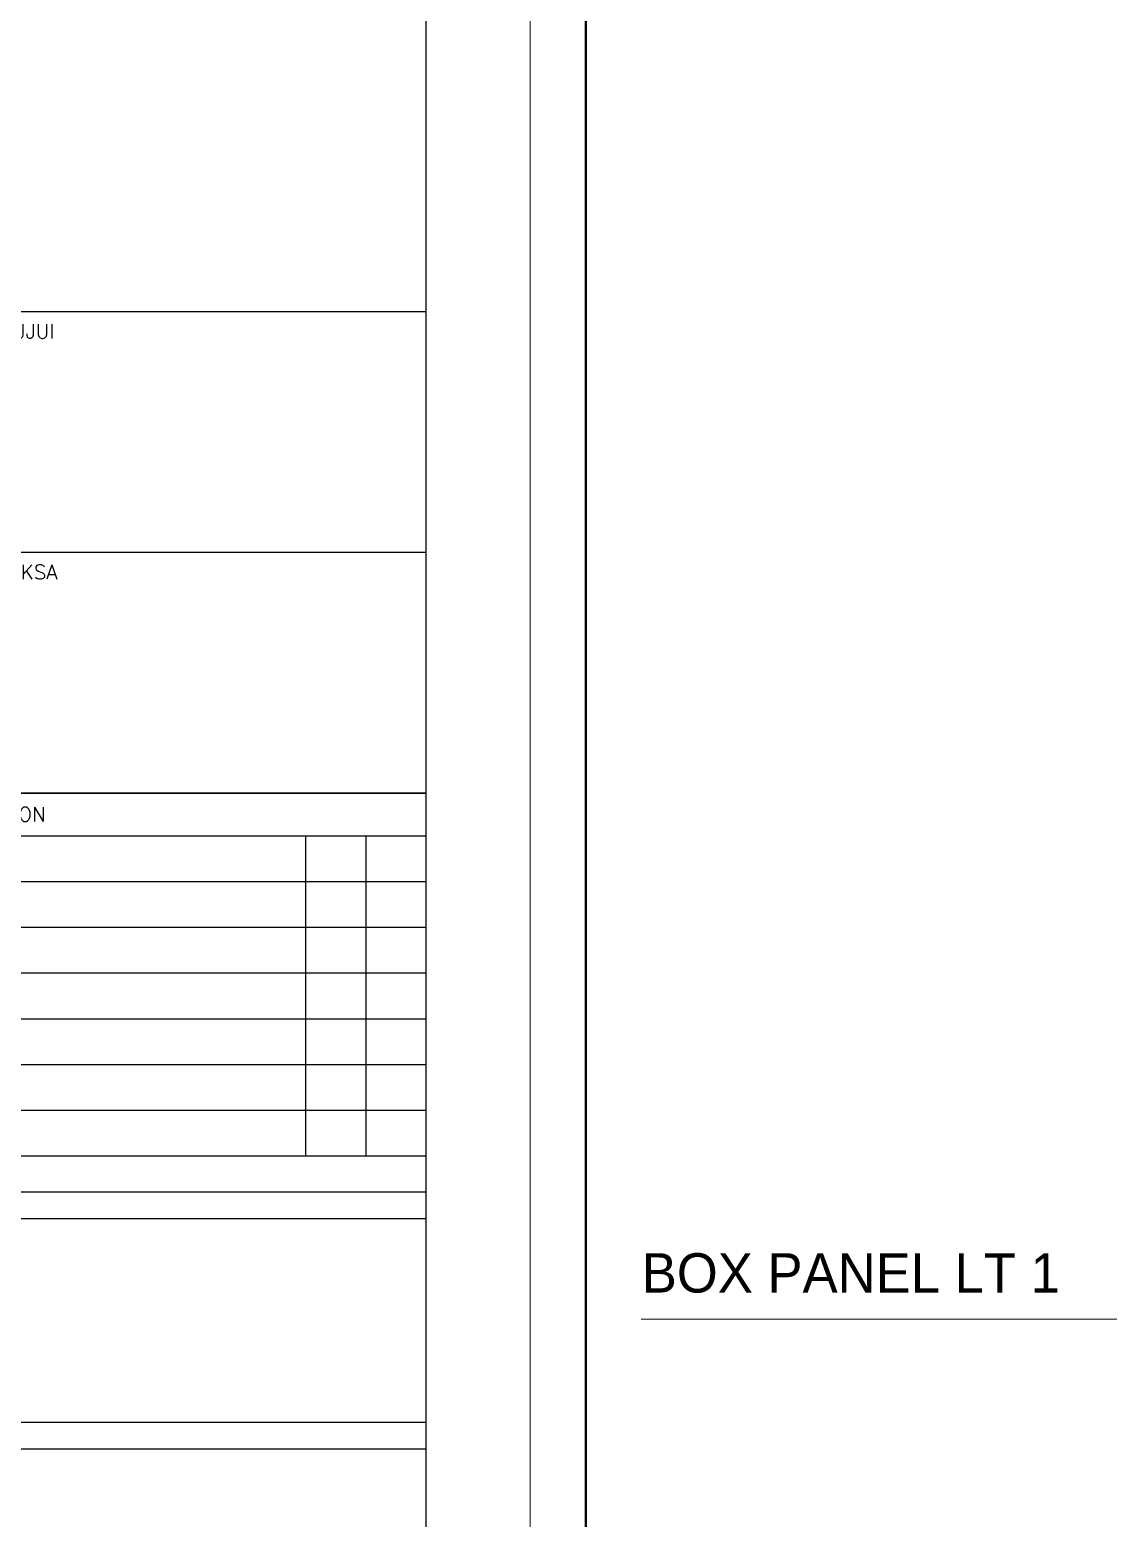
# Model space of a CAD drawing. Header units: millimetres. Extents: x -667 to -468, y -723 to -475.
# Drawn here: x -595.43 to -587.2, y -679.62 to -668.27 of the extents above; entities that cross this region are included whole.
import ezdxf

# ---------------------------------------------------------------- set-up
doc = ezdxf.new("R2010")
doc.units = ezdxf.units.MM
doc.layers.get('0').update_dxf_attribs({"lineweight": 9})
doc.layers.get('Defpoints').update_dxf_attribs({"lineweight": 0})
doc.layers.add('KOP', color=1, linetype='Continuous')
doc.layers.add('TEXT', color=26, linetype='Continuous', lineweight=5)
doc.styles.add('ROMS', font='romans.shx', dxfattribs={"width": 0.9, "height": 16})
doc.styles.get("Standard").update_dxf_attribs({"font": 'arial.ttf'})

# ---------------------------------------------------------------- blocks, each defined once
blk = doc.blocks.new('EW2433')
at = {"layer": 'Defpoints'}
for p, q in [((482.7963, -195.7493), (482.7963, -209.9267)), ((502.9615, -209.9267), (502.9615, -195.7493))]:
    blk.add_line(p, q, dxfattribs=at)
at = {"layer": 'KOP', "color": 11, "ltscale": 0.1}
for p, q in [((483.0215, -209.5956), (483.0215, -195.9497)), ((483.0239, -195.9522), (483.0239, -209.5931))]:
    blk.add_line(p, q, dxfattribs=at)
at = {"layer": 'KOP', "linetype": 'Continuous'}
for p, q in [((502.5381, -195.9497), (502.5381, -209.5956)), ((500.5786, -204.4811), (502.5381, -204.4811)), ((502.5381, -204.4811), (502.5381, -205.3114)), ((502.5381, -205.3114), (500.5786, -205.3114))]:
    blk.add_line(p, q, dxfattribs=at)
at = {"layer": 'KOP', "color": 1, "ltscale": 0.1}
for p, q in [((502.5381, -200.793), (500.5786, -200.793)), ((502.5381, -201.7719), (500.5786, -201.7719)), ((502.5381, -202.7509), (500.5786, -202.7509)), ((502.5381, -205.4194), (500.5786, -205.4194))]:
    blk.add_line(p, q, dxfattribs=at)
at = {"layer": 'KOP', "color": 1, "linetype": 'Continuous', "ltscale": 0.01}
blk.add_line((500.5786, -202.7509), (502.5381, -202.7509), dxfattribs=at)
at = {"layer": 'KOP', "color": 4, "ltscale": 0.1}
for p, q in [((502.5381, -202.925), (500.5786, -202.925)), ((502.0483, -202.925), (502.0483, -204.2281)), ((502.2932, -202.925), (502.2932, -204.2281)), ((502.5381, -203.1111), (500.5786, -203.1111)), ((502.5381, -203.2973), (500.5786, -203.2973)), ((502.5381, -203.4834), (500.5786, -203.4834)), ((502.5381, -203.6696), (500.5786, -203.6696)), ((502.5381, -203.8558), (500.5786, -203.8558)), ((502.5381, -204.0419), (500.5786, -204.0419)), ((502.5381, -204.2281), (500.5786, -204.2281))]:
    blk.add_line(p, q, dxfattribs=at)
at = {"layer": 'KOP', "linetype": 'Continuous', "ltscale": 0.01}
blk.add_line((500.5786, -204.3731), (502.5381, -204.3731), dxfattribs=at)
at = {"layer": 'KOP', "color": 1, "linetype": 'Continuous', "style": 'ROMS', "width": 1}
for s, p in [('DISETUJUI', (500.6432, -200.9016)), ('DIPERIKSA', (500.6432, -201.8805)), ('REVISION', (500.6432, -202.8662))]:
    blk.add_text(s, height=0.05879, dxfattribs=at).set_placement(p)

msp = doc.modelspace()

# ---------------------------------------------------------------- linework, layer by layer
at = {"color": 1, "linetype": 'ByBlock', "true_color": 0xff1a1a}
msp.add_line((-590.766, -678.102), (-586.833, -678.102), dxfattribs=at)

# ---------------------------------------------------------------- block references
at = {"xscale": 1.875, "yscale": 1.875, "zscale": 1.875}
for p in [(-1534.666, -293.932), (-1496.856, -293.937)]:
    msp.add_blockref('EW2433', p, dxfattribs=at)

# ---------------------------------------------------------------- texts
at = {"layer": 'TEXT', "insert": (-590.761, -677.599), "char_height": 0.3, "width": 4.79666, "attachment_point": 1}
msp.add_mtext('{\\fAvantGarde Bk BT|b0|i0|c0|p34;BOX PANEL LT 1}', dxfattribs=at)

doc.saveas('drawing.dxf')
